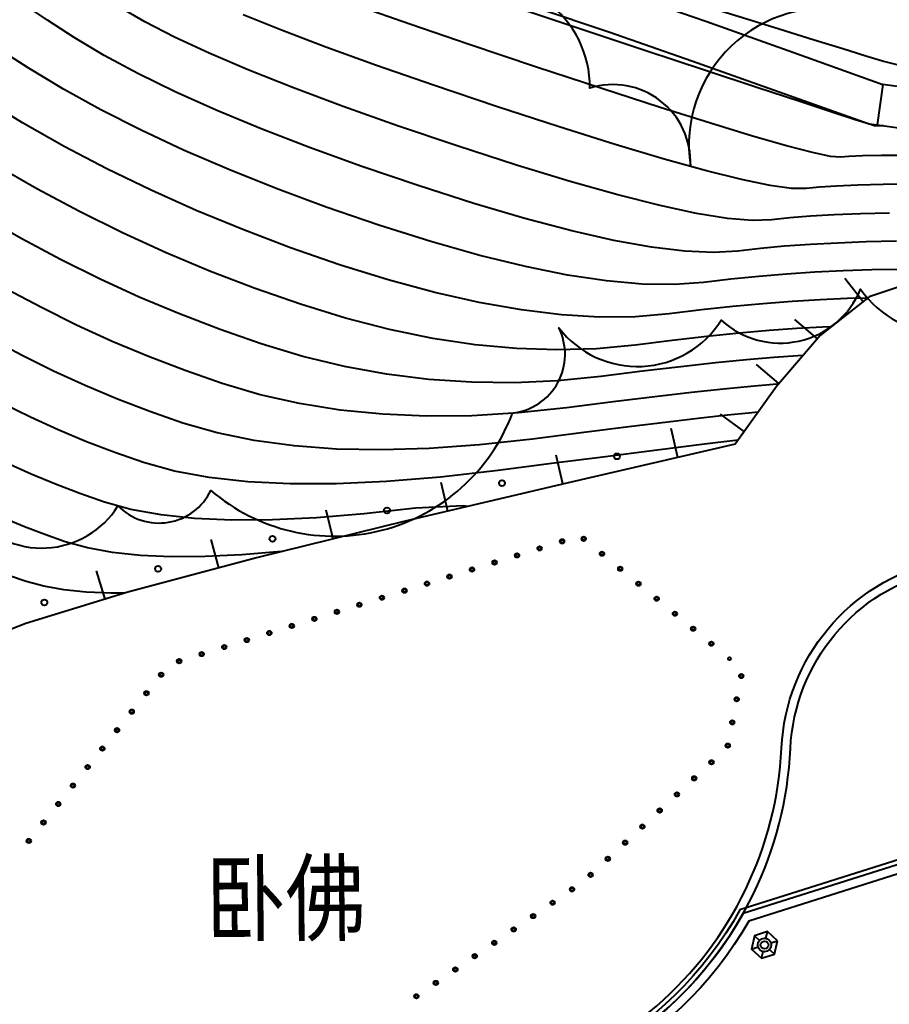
# Model space of a CAD drawing. Extents: x 351134 to 737836, y 2693212 to 3319468.
# Drawn here: x 546052 to 575532, y 2860390 to 2893756 of the extents above; entities that cross this region are included whole.
import ezdxf

# ---------------------------------------------------------------- set-up
doc = ezdxf.new("R2010")
doc.units = 0
doc.linetypes.add('0', pattern=[1, 1])
for name, color, linetype in [('00景观层', 10, 'CONTINUOUS'), ('01佛教小品', 2, 'CONTINUOUS'), ('01小品', 2, 'CONTINUOUS'), ('DGX', 8, 'CONTINUOUS'), ('交通3', 1, '0'), ('地类界', 2, '0'), ('地貌3', 4, '0'), ('房屋2', 8, '0'), ('汉字层', 1, '0'), ('绿化', 3, 'CONTINUOUS')]:
    doc.layers.add(name, color=color, linetype=linetype)
doc.styles.add('TUKOU', font='simhei_0.ttf', dxfattribs={"width": 1.5})

msp = doc.modelspace()

# ---------------------------------------------------------------- linework, layer by layer
at = {"layer": '00景观层', "color": 1, "linetype": '0'}
for p, q in [((574644, 2884197, -189528), (574026, 2884984, -189528)), ((574644, 2884197, -189528), (574026, 2884984, -189528)), ((574644, 2884197, -189528), (574026, 2884984, -189528)), ((574644, 2884197, -189528), (574026, 2884984, -189528)), ((573092, 2882940, -189528), (572332, 2883591, -189528)), ((573092, 2882940, -189528), (572332, 2883591, -189528)), ((573092, 2882940, -189528), (572332, 2883591, -189528)), ((573092, 2882940, -189528), (572332, 2883591, -189528)), ((571791, 2881422, -189528), (571031, 2882072, -189528)), ((571791, 2881422, -189528), (571031, 2882072, -189528)), ((571791, 2881422, -189528), (571031, 2882072, -189528)), ((571791, 2881422, -189528), (571031, 2882072, -189528)), ((570616, 2879803, -189528), (569804, 2880386, -189528)), ((570616, 2879803, -189528), (569804, 2880386, -189528)), ((570616, 2879803, -189528), (569804, 2880386, -189528)), ((570616, 2879803, -189528), (569804, 2880386, -189528)), ((568359, 2878924, -189528), (568134, 2879898, -189528)), ((568359, 2878924, -189528), (568134, 2879898, -189528)), ((568359, 2878924, -189528), (568134, 2879898, -189528)), ((568359, 2878924, -189528), (568134, 2879898, -189528)), ((564462, 2878022, -189528), (564233, 2878996, -189528)), ((564462, 2878022, -189528), (564233, 2878996, -189528)), ((564462, 2878022, -189528), (564233, 2878996, -189528)), ((564462, 2878022, -189528), (564233, 2878996, -189528)), ((560569, 2877104, -189528), (560339, 2878077, -189528)), ((560569, 2877104, -189528), (560339, 2878077, -189528)), ((560569, 2877104, -189528), (560339, 2878077, -189528)), ((560569, 2877104, -189528), (560339, 2878077, -189528)), ((556682, 2876161, -189528), (556442, 2877132, -189528)), ((556682, 2876161, -189528), (556442, 2877132, -189528)), ((556682, 2876161, -189528), (556442, 2877132, -189528)), ((556682, 2876161, -189528), (556442, 2877132, -189528)), ((552804, 2875178, -189528), (552546, 2876145, -189528)), ((552804, 2875178, -189528), (552546, 2876145, -189528)), ((552804, 2875178, -189528), (552546, 2876145, -189528)), ((552804, 2875178, -189528), (552546, 2876145, -189528)), ((548948, 2874118, -189528), (548655, 2875074, -189528)), ((548948, 2874118, -189528), (548655, 2875074, -189528)), ((548948, 2874118, -189528), (548655, 2875074, -189528)), ((548948, 2874118, -189528), (548655, 2875074, -189528))]:
    msp.add_line(p, q, dxfattribs=at)
at = {"layer": '00景观层', "color": 250, "linetype": 'Continuous'}
for p, q in [((571351, 2862625), (571401, 2862852)), ((571351, 2862625), (571401, 2862852)), ((570962, 2862713), (571132, 2862556)), ((570962, 2862713), (571132, 2862556)), ((571520, 2862471), (571741, 2862541)), ((571520, 2862471), (571741, 2862541)), ((570862, 2862263), (571083, 2862333)), ((570862, 2862263), (571083, 2862333)), ((571202, 2861952), (571252, 2862178)), ((571202, 2861952), (571252, 2862178)), ((571470, 2862247), (571641, 2862091)), ((571470, 2862247), (571641, 2862091))]:
    msp.add_line(p, q, dxfattribs=at)
at = {"layer": '00景观层', "color": 1, "linetype": '0'}
for points, elevation in [([(596287, 2872444), (595988, 2872412), (595558, 2872518), (594868, 2872904), (593788, 2873707), (592187, 2875069), (589992, 2877044), (587363, 2879361), (584515, 2881663), (581664, 2883593), (579026, 2884796), (576767, 2885012), (574852, 2884361), (573194, 2883060), (571708, 2881325), (570308, 2879374)], 3117), ([(596287, 2872444), (595988, 2872412), (595558, 2872518), (594868, 2872904), (593788, 2873707), (592187, 2875069), (589992, 2877044), (587363, 2879361), (584515, 2881663), (581664, 2883593), (579026, 2884796), (576767, 2885012), (574852, 2884361), (573194, 2883060), (571708, 2881325), (570308, 2879374)], 3117), ([(596287, 2872444), (595988, 2872412), (595558, 2872518), (594868, 2872904), (593788, 2873707), (592187, 2875069), (589992, 2877044), (587363, 2879361), (584515, 2881663), (581664, 2883593), (579026, 2884796), (576767, 2885012), (574852, 2884361), (573194, 2883060), (571708, 2881325), (570308, 2879374)], 3117), ([(596287, 2872444), (595988, 2872412), (595558, 2872518), (594868, 2872904), (593788, 2873707), (592187, 2875069), (589992, 2877044), (587363, 2879361), (584515, 2881663), (581664, 2883593), (579026, 2884796), (576767, 2885012), (574852, 2884361), (573194, 2883060), (571708, 2881325), (570308, 2879374)], 3117), ([(570308, 2879374), (564599, 2878054), (559115, 2876761), (554080, 2875519), (549721, 2874355), (546263, 2873295), (543854, 2872356), (542345, 2871521), (541511, 2870763), (541128, 2870058), (540969, 2869378)], 6801), ([(570308, 2879374), (564599, 2878054), (559115, 2876761), (554080, 2875519), (549721, 2874355), (546263, 2873295), (543854, 2872356), (542345, 2871521), (541511, 2870763), (541128, 2870058), (540969, 2869378)], 6801), ([(570308, 2879374), (564599, 2878054), (559115, 2876761), (554080, 2875519), (549721, 2874355), (546263, 2873295), (543854, 2872356), (542345, 2871521), (541511, 2870763), (541128, 2870058), (540969, 2869378)], 6801), ([(570308, 2879374), (564599, 2878054), (559115, 2876761), (554080, 2875519), (549721, 2874355), (546263, 2873295), (543854, 2872356), (542345, 2871521), (541511, 2870763), (541128, 2870058), (540969, 2869378)], 6801)]:
    msp.add_lwpolyline(points, dxfattribs=dict(at, elevation=elevation))
at = {"layer": '00景观层', "color": 5, "linetype": 'Continuous', "flags": 128}
msp.add_lwpolyline([(556413, 2857422, -0.03152), (558388, 2857362, 0.427757), (571879, 2869071, -0.757242), (584661, 2872023, 0.631619), (595988, 2872412)], format="xyb", dxfattribs=at)
msp.add_lwpolyline([(556413, 2857422, -0.03152), (558388, 2857362, 0.427757), (571879, 2869071, -0.757242), (584661, 2872023, 0.631619), (595988, 2872412)], format="xyb", dxfattribs=at)
at = {"layer": '00景观层', "linetype": 'Continuous', "elevation": 9598, "flags": 128}
msp.add_lwpolyline([(558115, 2857084, -0.003987), (558360, 2857063, 0.427757), (572179, 2869057, -0.757242), (584397, 2871878, 0.641585), (596287, 2872444)], format="xyb", dxfattribs=at)
msp.add_lwpolyline([(558115, 2857084, -0.003987), (558360, 2857063, 0.427757), (572179, 2869057, -0.757242), (584397, 2871878, 0.641585), (596287, 2872444)], format="xyb", dxfattribs=at)
at = {"layer": '00景观层', "color": 7, "flags": 128}
for points in [[(602030, 2823466), (608706, 2829980), (608986, 2829694), (616795, 2837313), (616543, 2837572), (617209, 2842928), (617337, 2842973), (615897, 2846988), (616999, 2847363), (616957, 2847447, 0.029328), (611765, 2865164, 0.18445), (603073, 2872937, 0.122199), (596287, 2872444, -0.20777), (592390, 2868717), (593840, 2864132), (584878, 2861298), (582955, 2867379), (570572, 2863463, -0.296393), (558360, 2857063, 0.003987), (558115, 2857084)], [(602030, 2823466), (608706, 2829980), (608986, 2829694), (616795, 2837313), (616543, 2837572), (617209, 2842928), (617337, 2842973), (615897, 2846988), (616999, 2847363), (616957, 2847447, 0.029328), (611765, 2865164, 0.18445), (603073, 2872937, 0.122199), (596287, 2872444, -0.20777), (592390, 2868717), (593840, 2864132), (584878, 2861298), (582955, 2867379), (570572, 2863463, -0.296393), (558360, 2857063, 0.003987), (558115, 2857084)], [(617349, 2842819), (617529, 2842883), (616090, 2846895), (617208, 2847275), (617100, 2847498, 0.029317), (611903, 2865224, 0.184836), (603113, 2873082, 0.123687), (596175, 2872565, -0.216099), (592203, 2868810), (593652, 2864230), (584976, 2861486), (583053, 2867567), (570470, 2863588, -0.29768), (558374, 2857213, 0.003987), (558127, 2857234)], [(617349, 2842819), (617529, 2842883), (616090, 2846895), (617208, 2847275), (617100, 2847498, 0.029317), (611903, 2865224, 0.184836), (603113, 2873082, 0.123687), (596175, 2872565, -0.216099), (592203, 2868810), (593652, 2864230), (584976, 2861486), (583053, 2867567), (570470, 2863588, -0.29768), (558374, 2857213, 0.003987), (558127, 2857234)]]:
    msp.add_lwpolyline(points, format="xyb", dxfattribs=at)
at = {"layer": '00景观层', "color": 8, "linetype": 'Continuous', "flags": 128}
msp.add_lwpolyline([(601948, 2823805), (608712, 2830404), (608991, 2830118), (616371, 2837318), (616227, 2837466), (616934, 2843148), (616953, 2843154), (615511, 2847174), (616625, 2847552, 0.029015), (611490, 2865044, 0.18366), (602993, 2872646, 0.119144), (596511, 2872201, -0.191924), (592755, 2868538), (594211, 2863935), (584677, 2860919), (582752, 2867007), (570775, 2863212, -0.292375), (558404, 2856758)], format="xyb", dxfattribs=at)
msp.add_lwpolyline([(601948, 2823805), (608712, 2830404), (608991, 2830118), (616371, 2837318), (616227, 2837466), (616934, 2843148), (616953, 2843154), (615511, 2847174), (616625, 2847552, 0.029015), (611490, 2865044, 0.18366), (602993, 2872646, 0.119144), (596511, 2872201, -0.191924), (592755, 2868538), (594211, 2863935), (584677, 2860919), (582752, 2867007), (570775, 2863212, -0.292375), (558404, 2856758)], format="xyb", dxfattribs=at)
at = {"layer": '00景观层', "color": 7, "flags": 128}
msp.add_lwpolyline([(582955, 2867379), (570572, 2863463)], dxfattribs=at)
msp.add_lwpolyline([(582955, 2867379), (570572, 2863463)], dxfattribs=at)
at = {"layer": '00景观层', "color": 11, "linetype": 'Continuous', "flags": 128}
msp.add_lwpolyline([(571741, 2862541), (571401, 2862852), (570962, 2862713), (570862, 2862263), (571202, 2861952), (571641, 2862091)], close=True, dxfattribs=at)
msp.add_lwpolyline([(571741, 2862541), (571401, 2862852), (570962, 2862713), (570862, 2862263), (571202, 2861952), (571641, 2862091)], close=True, dxfattribs=at)
at = {"layer": '00景观层', "color": 1, "linetype": '0'}
for centre, radius in [((566298, 2878960, -189528), 100), ((566298, 2878960, -189528), 100), ((566298, 2878960, -189528), 100), ((566298, 2878960, -189528), 100), ((562401, 2878050, -189528), 100), ((562401, 2878050, -189528), 100), ((562401, 2878050, -189528), 100), ((562401, 2878050, -189528), 100), ((558504, 2877125, -189528), 100), ((558504, 2877125, -189528), 100), ((558504, 2877125, -189528), 100), ((558504, 2877125, -189528), 100), ((554620, 2876167, -189528), 100), ((554620, 2876167, -189528), 100), ((554620, 2876167, -189528), 100), ((554620, 2876167, -189528), 100), ((564440, 2876078, -197015), 75), ((564440, 2876078, -197015), 75), ((565174, 2876165, -197015), 75), ((565174, 2876165, -197015), 75), ((565174, 2876165, -197015), 50), ((565174, 2876165, -197015), 50), ((563677, 2875839, -197015), 75), ((563677, 2875839, -197015), 75), ((563677, 2875839, -197015), 50), ((563677, 2875839, -197015), 50), ((564440, 2876078, -197015), 50), ((564440, 2876078, -197015), 50), ((562913, 2875601, -197015), 75), ((562913, 2875601, -197015), 75), ((562913, 2875601, -197015), 50), ((562913, 2875601, -197015), 50), ((565792, 2875657, -197015), 75), ((565792, 2875657, -197015), 75), ((565792, 2875657, -197015), 50), ((565792, 2875657, -197015), 50), ((550743, 2875146, -189528), 100), ((550743, 2875146, -189528), 100), ((550743, 2875146, -189528), 100), ((550743, 2875146, -189528), 100), ((561386, 2875123, -197015), 75), ((561386, 2875123, -197015), 75), ((561386, 2875123, -197015), 50), ((561386, 2875123, -197015), 50), ((562150, 2875362, -197015), 75), ((562150, 2875362, -197015), 75), ((562150, 2875362, -197015), 50), ((562150, 2875362, -197015), 50), ((566410, 2875149, -197015), 75), ((566410, 2875149, -197015), 75), ((566410, 2875149, -197015), 50), ((566410, 2875149, -197015), 50), ((560623, 2874884, -197015), 75), ((560623, 2874884, -197015), 75), ((560623, 2874884, -197015), 50), ((560623, 2874884, -197015), 50), ((559096, 2874406, -197015), 75), ((559096, 2874406, -197015), 75), ((559859, 2874645, -197015), 75), ((559859, 2874645, -197015), 75), ((559859, 2874645, -197015), 50), ((559859, 2874645, -197015), 50), ((567028, 2874641, -197015), 75), ((567028, 2874641, -197015), 75), ((567028, 2874641, -197015), 50), ((567028, 2874641, -197015), 50), ((558332, 2874167, -197015), 75), ((558332, 2874167, -197015), 75), ((558332, 2874167, -197015), 50), ((558332, 2874167, -197015), 50), ((559096, 2874406, -197015), 50), ((559096, 2874406, -197015), 50), ((567646, 2874133, -197015), 75), ((567646, 2874133, -197015), 75), ((567646, 2874133, -197015), 50), ((567646, 2874133, -197015), 50), ((546889, 2874010, -189528), 100), ((546889, 2874010, -189528), 100), ((546889, 2874010, -189528), 100), ((546889, 2874010, -189528), 100), ((557569, 2873929, -197015), 75), ((557569, 2873929, -197015), 75), ((557569, 2873929, -197015), 50), ((557569, 2873929, -197015), 50), ((556042, 2873451, -197015), 75), ((556042, 2873451, -197015), 75), ((556042, 2873451, -197015), 50), ((556042, 2873451, -197015), 50), ((556805, 2873690, -197015), 75), ((556805, 2873690, -197015), 75), ((556805, 2873690, -197015), 50), ((556805, 2873690, -197015), 50), ((568264, 2873625, -197015), 75), ((568264, 2873625, -197015), 75), ((568264, 2873625, -197015), 50), ((568264, 2873625, -197015), 50), ((555278, 2873212, -197015), 75), ((555278, 2873212, -197015), 75), ((555278, 2873212, -197015), 50), ((555278, 2873212, -197015), 50), ((568882, 2873117, -197015), 75), ((568882, 2873117, -197015), 75), ((568882, 2873117, -197015), 50), ((568882, 2873117, -197015), 50), ((553751, 2872734, -197015), 75), ((553751, 2872734, -197015), 75), ((554514, 2872973, -197015), 75), ((554514, 2872973, -197015), 75), ((554514, 2872973, -197015), 50), ((554514, 2872973, -197015), 50), ((552987, 2872496, -197015), 75), ((552987, 2872496, -197015), 75), ((552987, 2872496, -197015), 50), ((552987, 2872496, -197015), 50), ((553751, 2872734, -197015), 50), ((553751, 2872734, -197015), 50), ((569500, 2872609, -197015), 75), ((569500, 2872609, -197015), 75), ((569500, 2872609, -197015), 50), ((569500, 2872609, -197015), 50), ((552224, 2872257, -197015), 75), ((552224, 2872257, -197015), 75), ((552224, 2872257, -197015), 50), ((552224, 2872257, -197015), 50), ((570118, 2872101, -197015), 50), ((570118, 2872101, -197015), 50), ((551460, 2872018, -197015), 75), ((551460, 2872018, -197015), 75), ((551460, 2872018, -197015), 50), ((551460, 2872018, -197015), 50), ((550849, 2871558, -197015), 75), ((550849, 2871558, -197015), 75), ((550849, 2871558, -197015), 50), ((550849, 2871558, -197015), 50), ((570512, 2871513, -197015), 75), ((570512, 2871513, -197015), 75), ((570512, 2871513, -197015), 50), ((570512, 2871513, -197015), 50), ((550350, 2870932, -197015), 75), ((550350, 2870932, -197015), 75), ((550350, 2870932, -197015), 50), ((550350, 2870932, -197015), 50), ((570360, 2870727, -197015), 75), ((570360, 2870727, -197015), 75), ((570360, 2870727, -197015), 50), ((570360, 2870727, -197015), 50), ((549852, 2870306, -197015), 75), ((549852, 2870306, -197015), 75), ((549852, 2870306, -197015), 50), ((549852, 2870306, -197015), 50), ((570208, 2869942, -197015), 75), ((570208, 2869942, -197015), 75), ((570208, 2869942, -197015), 50), ((570208, 2869942, -197015), 50), ((549353, 2869680, -197015), 75), ((549353, 2869680, -197015), 75), ((549353, 2869680, -197015), 50), ((549353, 2869680, -197015), 50), ((570056, 2869156, 6720), 75), ((570056, 2869156, 6720), 75), ((570056, 2869156, 6720), 50), ((570056, 2869156, 6720), 50), ((548855, 2869055, -197015), 75), ((548855, 2869055, -197015), 75), ((548855, 2869055, -197015), 50), ((548855, 2869055, -197015), 50), ((548356, 2868429, -197015), 75), ((548356, 2868429, -197015), 75), ((548356, 2868429, -197015), 50), ((548356, 2868429, -197015), 50), ((569504, 2868593, -197015), 75), ((569504, 2868593, -197015), 75), ((569504, 2868593, -197015), 50), ((569504, 2868593, -197015), 50), ((547858, 2867803, -197015), 75), ((547858, 2867803, -197015), 75), ((547858, 2867803, -197015), 50), ((547858, 2867803, -197015), 50), ((568918, 2868048, -197015), 75), ((568918, 2868048, -197015), 75), ((568918, 2868048, -197015), 50), ((568918, 2868048, -197015), 50), ((568333, 2867502, -197015), 75), ((568333, 2867502, -197015), 75), ((568333, 2867502, -197015), 50), ((568333, 2867502, -197015), 50), ((547359, 2867178, -197015), 75), ((547359, 2867178, -197015), 75), ((547359, 2867178, -197015), 50), ((547359, 2867178, -197015), 50), ((567747, 2866957, -197015), 75), ((567747, 2866957, -197015), 75), ((567747, 2866957, -197015), 50), ((567747, 2866957, -197015), 50), ((546861, 2866552, -197015), 75), ((546861, 2866552, -197015), 75), ((546861, 2866552, -197015), 50), ((546861, 2866552, -197015), 50), ((567162, 2866412, -197015), 75), ((567162, 2866412, -197015), 75), ((567162, 2866412, -197015), 50), ((567162, 2866412, -197015), 50), ((546362, 2865926, -197015), 75), ((546362, 2865926, -197015), 75), ((546362, 2865926, -197015), 50), ((546362, 2865926, -197015), 50), ((566577, 2865867, -197015), 75), ((566577, 2865867, -197015), 75), ((566577, 2865867, -197015), 50), ((566577, 2865867, -197015), 50), ((565991, 2865321, -197015), 75), ((565991, 2865321, -197015), 75), ((565991, 2865321, -197015), 50), ((565991, 2865321, -197015), 50), ((565406, 2864776, -197015), 75), ((565406, 2864776, -197015), 75), ((565406, 2864776, -197015), 50), ((565406, 2864776, -197015), 50), ((564777, 2864285, -197015), 75), ((564777, 2864285, -197015), 75), ((564777, 2864285, -197015), 50), ((564777, 2864285, -197015), 50), ((564118, 2863832, -197015), 75), ((564118, 2863832, -197015), 75), ((564118, 2863832, -197015), 50), ((564118, 2863832, -197015), 50), ((563458, 2863379, -197015), 75), ((563458, 2863379, -197015), 75), ((563458, 2863379, -197015), 50), ((563458, 2863379, -197015), 50), ((562798, 2862927, -197015), 75), ((562798, 2862927, -197015), 75), ((562798, 2862927, -197015), 50), ((562798, 2862927, -197015), 50), ((562139, 2862474, -197015), 75), ((562139, 2862474, -197015), 75), ((562139, 2862474, -197015), 50), ((562139, 2862474, -197015), 50), ((561479, 2862021, -197015), 75), ((561479, 2862021, -197015), 75), ((561479, 2862021, -197015), 50), ((561479, 2862021, -197015), 50), ((560820, 2861569, -197015), 75), ((560820, 2861569, -197015), 75), ((560820, 2861569, -197015), 50), ((560820, 2861569, -197015), 50), ((560160, 2861116, -197015), 75), ((560160, 2861116, -197015), 75), ((560160, 2861116, -197015), 50), ((560160, 2861116, -197015), 50), ((559500, 2860663, -197015), 75), ((559500, 2860663, -197015), 75), ((559500, 2860663, -197015), 50), ((559500, 2860663, -197015), 50)]:
    msp.add_circle(centre, radius, dxfattribs=at)
at = {"layer": '00景观层', "color": 2, "linetype": '0'}
for centre, radius in [((564440, 2876078, -197015), 75), ((564440, 2876078, -197015), 75), ((565174, 2876165, -197015), 75), ((565174, 2876165, -197015), 75), ((565174, 2876165, -197015), 50), ((565174, 2876165, -197015), 50), ((563677, 2875839, -197015), 75), ((563677, 2875839, -197015), 75), ((563677, 2875839, -197015), 50), ((563677, 2875839, -197015), 50), ((564440, 2876078, -197015), 50), ((564440, 2876078, -197015), 50), ((562913, 2875601, -197015), 75), ((562913, 2875601, -197015), 75), ((562913, 2875601, -197015), 50), ((562913, 2875601, -197015), 50), ((565792, 2875657, -197015), 75), ((565792, 2875657, -197015), 75), ((565792, 2875657, -197015), 50), ((565792, 2875657, -197015), 50), ((561386, 2875123, -197015), 75), ((561386, 2875123, -197015), 75), ((561386, 2875123, -197015), 50), ((561386, 2875123, -197015), 50), ((562150, 2875362, -197015), 75), ((562150, 2875362, -197015), 75), ((562150, 2875362, -197015), 50), ((562150, 2875362, -197015), 50), ((566410, 2875149, -197015), 75), ((566410, 2875149, -197015), 75), ((566410, 2875149, -197015), 50), ((566410, 2875149, -197015), 50), ((560623, 2874884, -197015), 75), ((560623, 2874884, -197015), 75), ((560623, 2874884, -197015), 50), ((560623, 2874884, -197015), 50), ((559096, 2874406, -197015), 75), ((559096, 2874406, -197015), 75), ((559859, 2874645, -197015), 75), ((559859, 2874645, -197015), 75), ((559859, 2874645, -197015), 50), ((559859, 2874645, -197015), 50), ((567028, 2874641, -197015), 75), ((567028, 2874641, -197015), 75), ((567028, 2874641, -197015), 50), ((567028, 2874641, -197015), 50), ((558332, 2874167, -197015), 75), ((558332, 2874167, -197015), 75), ((558332, 2874167, -197015), 50), ((558332, 2874167, -197015), 50), ((559096, 2874406, -197015), 50), ((559096, 2874406, -197015), 50), ((567646, 2874133, -197015), 75), ((567646, 2874133, -197015), 75), ((567646, 2874133, -197015), 50), ((567646, 2874133, -197015), 50), ((557569, 2873929, -197015), 75), ((557569, 2873929, -197015), 75), ((557569, 2873929, -197015), 50), ((557569, 2873929, -197015), 50), ((556042, 2873451, -197015), 75), ((556042, 2873451, -197015), 75), ((556042, 2873451, -197015), 50), ((556042, 2873451, -197015), 50), ((556805, 2873690, -197015), 75), ((556805, 2873690, -197015), 75), ((556805, 2873690, -197015), 50), ((556805, 2873690, -197015), 50), ((568264, 2873625, -197015), 75), ((568264, 2873625, -197015), 75), ((568264, 2873625, -197015), 50), ((568264, 2873625, -197015), 50), ((555278, 2873212, -197015), 75), ((555278, 2873212, -197015), 75), ((555278, 2873212, -197015), 50), ((555278, 2873212, -197015), 50), ((568882, 2873117, -197015), 75), ((568882, 2873117, -197015), 75), ((568882, 2873117, -197015), 50), ((568882, 2873117, -197015), 50), ((553751, 2872734, -197015), 75), ((553751, 2872734, -197015), 75), ((554514, 2872973, -197015), 75), ((554514, 2872973, -197015), 75), ((554514, 2872973, -197015), 50), ((554514, 2872973, -197015), 50), ((552987, 2872496, -197015), 75), ((552987, 2872496, -197015), 75), ((552987, 2872496, -197015), 50), ((552987, 2872496, -197015), 50), ((553751, 2872734, -197015), 50), ((553751, 2872734, -197015), 50), ((569500, 2872609, -197015), 75), ((569500, 2872609, -197015), 75), ((569500, 2872609, -197015), 50), ((569500, 2872609, -197015), 50), ((552224, 2872257, -197015), 75), ((552224, 2872257, -197015), 75), ((552224, 2872257, -197015), 50), ((552224, 2872257, -197015), 50), ((570118, 2872101, -197015), 50), ((570118, 2872101, -197015), 50), ((551460, 2872018, -197015), 75), ((551460, 2872018, -197015), 75), ((551460, 2872018, -197015), 50), ((551460, 2872018, -197015), 50), ((550849, 2871558, -197015), 75), ((550849, 2871558, -197015), 75), ((550849, 2871558, -197015), 50), ((550849, 2871558, -197015), 50), ((570512, 2871513, -197015), 75), ((570512, 2871513, -197015), 75), ((570512, 2871513, -197015), 50), ((570512, 2871513, -197015), 50), ((550350, 2870932, -197015), 75), ((550350, 2870932, -197015), 75), ((550350, 2870932, -197015), 50), ((550350, 2870932, -197015), 50), ((570360, 2870727, -197015), 75), ((570360, 2870727, -197015), 75), ((570360, 2870727, -197015), 50), ((570360, 2870727, -197015), 50), ((549852, 2870306, -197015), 75), ((549852, 2870306, -197015), 75), ((549852, 2870306, -197015), 50), ((549852, 2870306, -197015), 50), ((570208, 2869942, -197015), 75), ((570208, 2869942, -197015), 75), ((570208, 2869942, -197015), 50), ((570208, 2869942, -197015), 50), ((549353, 2869680, -197015), 75), ((549353, 2869680, -197015), 75), ((549353, 2869680, -197015), 50), ((549353, 2869680, -197015), 50), ((570056, 2869156, 6720), 75), ((570056, 2869156, 6720), 75), ((570056, 2869156, 6720), 50), ((570056, 2869156, 6720), 50), ((548855, 2869055, -197015), 75), ((548855, 2869055, -197015), 75), ((548855, 2869055, -197015), 50), ((548855, 2869055, -197015), 50), ((548356, 2868429, -197015), 75), ((548356, 2868429, -197015), 75), ((548356, 2868429, -197015), 50), ((548356, 2868429, -197015), 50), ((569504, 2868593, -197015), 75), ((569504, 2868593, -197015), 75), ((569504, 2868593, -197015), 50), ((569504, 2868593, -197015), 50), ((547858, 2867803, -197015), 75), ((547858, 2867803, -197015), 75), ((547858, 2867803, -197015), 50), ((547858, 2867803, -197015), 50), ((568918, 2868048, -197015), 75), ((568918, 2868048, -197015), 75), ((568918, 2868048, -197015), 50), ((568918, 2868048, -197015), 50), ((568333, 2867502, -197015), 75), ((568333, 2867502, -197015), 75), ((568333, 2867502, -197015), 50), ((568333, 2867502, -197015), 50), ((547359, 2867178, -197015), 75), ((547359, 2867178, -197015), 75), ((547359, 2867178, -197015), 50), ((547359, 2867178, -197015), 50), ((567747, 2866957, -197015), 75), ((567747, 2866957, -197015), 75), ((567747, 2866957, -197015), 50), ((567747, 2866957, -197015), 50), ((546861, 2866552, -197015), 75), ((546861, 2866552, -197015), 75), ((546861, 2866552, -197015), 50), ((546861, 2866552, -197015), 50), ((567162, 2866412, -197015), 75), ((567162, 2866412, -197015), 75), ((567162, 2866412, -197015), 50), ((567162, 2866412, -197015), 50), ((546362, 2865926, -197015), 75), ((546362, 2865926, -197015), 75), ((546362, 2865926, -197015), 50), ((546362, 2865926, -197015), 50), ((566577, 2865867, -197015), 75), ((566577, 2865867, -197015), 75), ((566577, 2865867, -197015), 50), ((566577, 2865867, -197015), 50), ((565991, 2865321, -197015), 75), ((565991, 2865321, -197015), 75), ((565991, 2865321, -197015), 50), ((565991, 2865321, -197015), 50), ((565406, 2864776, -197015), 75), ((565406, 2864776, -197015), 75), ((565406, 2864776, -197015), 50), ((565406, 2864776, -197015), 50), ((564777, 2864285, -197015), 75), ((564777, 2864285, -197015), 75), ((564777, 2864285, -197015), 50), ((564777, 2864285, -197015), 50), ((564118, 2863832, -197015), 75), ((564118, 2863832, -197015), 75), ((564118, 2863832, -197015), 50), ((564118, 2863832, -197015), 50), ((563458, 2863379, -197015), 75), ((563458, 2863379, -197015), 75), ((563458, 2863379, -197015), 50), ((563458, 2863379, -197015), 50), ((562798, 2862927, -197015), 75), ((562798, 2862927, -197015), 75), ((562798, 2862927, -197015), 50), ((562798, 2862927, -197015), 50), ((562139, 2862474, -197015), 75), ((562139, 2862474, -197015), 75), ((562139, 2862474, -197015), 50), ((562139, 2862474, -197015), 50), ((561479, 2862021, -197015), 75), ((561479, 2862021, -197015), 75), ((561479, 2862021, -197015), 50), ((561479, 2862021, -197015), 50), ((560820, 2861569, -197015), 75), ((560820, 2861569, -197015), 75), ((560820, 2861569, -197015), 50), ((560820, 2861569, -197015), 50), ((560160, 2861116, -197015), 75), ((560160, 2861116, -197015), 75), ((560160, 2861116, -197015), 50), ((560160, 2861116, -197015), 50), ((559500, 2860663, -197015), 75), ((559500, 2860663, -197015), 75), ((559500, 2860663, -197015), 50), ((559500, 2860663, -197015), 50)]:
    msp.add_circle(centre, radius, dxfattribs=at)
at = {"layer": '00景观层', "color": 250, "linetype": 'Continuous'}
for radius in [229, 229, 131, 131]:
    msp.add_circle((571301, 2862402), radius, dxfattribs=at)
at = {"layer": '01佛教小品', "color": 2, "linetype": '0'}
for centre, radius in [((564440, 2876078, -197015), 75), ((565174, 2876165, -197015), 75), ((565174, 2876165, -197015), 50), ((563677, 2875839, -197015), 75), ((563677, 2875839, -197015), 50), ((564440, 2876078, -197015), 50), ((562913, 2875601, -197015), 75), ((562913, 2875601, -197015), 50), ((565792, 2875657, -197015), 75), ((565792, 2875657, -197015), 50), ((561386, 2875123, -197015), 75), ((561386, 2875123, -197015), 50), ((562150, 2875362, -197015), 75), ((562150, 2875362, -197015), 50), ((566410, 2875149, -197015), 75), ((566410, 2875149, -197015), 50), ((560623, 2874884, -197015), 75), ((560623, 2874884, -197015), 50), ((559096, 2874406, -197015), 75), ((559859, 2874645, -197015), 75), ((559859, 2874645, -197015), 50), ((567028, 2874641, -197015), 75), ((567028, 2874641, -197015), 50), ((558332, 2874167, -197015), 75), ((558332, 2874167, -197015), 50), ((559096, 2874406, -197015), 50), ((567646, 2874133, -197015), 75), ((567646, 2874133, -197015), 50), ((557569, 2873929, -197015), 75), ((557569, 2873929, -197015), 50), ((556042, 2873451, -197015), 75), ((556042, 2873451, -197015), 50), ((556805, 2873690, -197015), 75), ((556805, 2873690, -197015), 50), ((568264, 2873625, -197015), 75), ((568264, 2873625, -197015), 50), ((555278, 2873212, -197015), 75), ((555278, 2873212, -197015), 50), ((568882, 2873117, -197015), 75), ((568882, 2873117, -197015), 50), ((553751, 2872734, -197015), 75), ((554514, 2872973, -197015), 75), ((554514, 2872973, -197015), 50), ((552987, 2872496, -197015), 75), ((552987, 2872496, -197015), 50), ((553751, 2872734, -197015), 50), ((569500, 2872609, -197015), 75), ((569500, 2872609, -197015), 50), ((552224, 2872257, -197015), 75), ((552224, 2872257, -197015), 50), ((570118, 2872101, -197015), 50), ((551460, 2872018, -197015), 75), ((551460, 2872018, -197015), 50), ((550849, 2871558, -197015), 75), ((550849, 2871558, -197015), 50), ((570512, 2871513, -197015), 75), ((570512, 2871513, -197015), 50), ((550350, 2870932, -197015), 75), ((550350, 2870932, -197015), 50), ((570360, 2870727, -197015), 75), ((570360, 2870727, -197015), 50), ((549852, 2870306, -197015), 75), ((549852, 2870306, -197015), 50), ((570208, 2869942, -197015), 75), ((570208, 2869942, -197015), 50), ((549353, 2869680, -197015), 75), ((549353, 2869680, -197015), 50), ((570056, 2869156, 6720), 75), ((570056, 2869156, 6720), 50), ((548855, 2869055, -197015), 75), ((548855, 2869055, -197015), 50), ((548356, 2868429, -197015), 75), ((548356, 2868429, -197015), 50), ((569504, 2868593, -197015), 75), ((569504, 2868593, -197015), 50), ((547858, 2867803, -197015), 75), ((547858, 2867803, -197015), 50), ((568918, 2868048, -197015), 75), ((568918, 2868048, -197015), 50), ((568333, 2867502, -197015), 75), ((568333, 2867502, -197015), 50), ((547359, 2867178, -197015), 75), ((547359, 2867178, -197015), 50), ((567747, 2866957, -197015), 75), ((567747, 2866957, -197015), 50), ((546861, 2866552, -197015), 75), ((546861, 2866552, -197015), 50), ((567162, 2866412, -197015), 75), ((567162, 2866412, -197015), 50), ((546362, 2865926, -197015), 75), ((546362, 2865926, -197015), 50), ((566577, 2865867, -197015), 75), ((566577, 2865867, -197015), 50), ((565991, 2865321, -197015), 75), ((565991, 2865321, -197015), 50), ((565406, 2864776, -197015), 75), ((565406, 2864776, -197015), 50), ((564777, 2864285, -197015), 75), ((564777, 2864285, -197015), 50), ((564118, 2863832, -197015), 75), ((564118, 2863832, -197015), 50), ((563458, 2863379, -197015), 75), ((563458, 2863379, -197015), 50), ((562798, 2862927, -197015), 75), ((562798, 2862927, -197015), 50), ((562139, 2862474, -197015), 75), ((562139, 2862474, -197015), 50), ((561479, 2862021, -197015), 75), ((561479, 2862021, -197015), 50), ((560820, 2861569, -197015), 75), ((560820, 2861569, -197015), 50), ((560160, 2861116, -197015), 75), ((560160, 2861116, -197015), 50), ((559500, 2860663, -197015), 75), ((559500, 2860663, -197015), 50)]:
    msp.add_circle(centre, radius, dxfattribs=at)
at = {"layer": '01小品', "color": 2, "linetype": '0'}
for centre, radius in [((564440, 2876078, -197015), 75), ((565174, 2876165, -197015), 75), ((565174, 2876165, -197015), 50), ((563677, 2875839, -197015), 75), ((563677, 2875839, -197015), 50), ((564440, 2876078, -197015), 50), ((562913, 2875601, -197015), 75), ((562913, 2875601, -197015), 50), ((565792, 2875657, -197015), 75), ((565792, 2875657, -197015), 50), ((561386, 2875123, -197015), 75), ((561386, 2875123, -197015), 50), ((562150, 2875362, -197015), 75), ((562150, 2875362, -197015), 50), ((566410, 2875149, -197015), 75), ((566410, 2875149, -197015), 50), ((560623, 2874884, -197015), 75), ((560623, 2874884, -197015), 50), ((559096, 2874406, -197015), 75), ((559859, 2874645, -197015), 75), ((559859, 2874645, -197015), 50), ((567028, 2874641, -197015), 75), ((567028, 2874641, -197015), 50), ((558332, 2874167, -197015), 75), ((558332, 2874167, -197015), 50), ((559096, 2874406, -197015), 50), ((567646, 2874133, -197015), 75), ((567646, 2874133, -197015), 50), ((557569, 2873929, -197015), 75), ((557569, 2873929, -197015), 50), ((556042, 2873451, -197015), 75), ((556042, 2873451, -197015), 50), ((556805, 2873690, -197015), 75), ((556805, 2873690, -197015), 50), ((568264, 2873625, -197015), 75), ((568264, 2873625, -197015), 50), ((555278, 2873212, -197015), 75), ((555278, 2873212, -197015), 50), ((568882, 2873117, -197015), 75), ((568882, 2873117, -197015), 50), ((553751, 2872734, -197015), 75), ((554514, 2872973, -197015), 75), ((554514, 2872973, -197015), 50), ((552987, 2872496, -197015), 75), ((552987, 2872496, -197015), 50), ((553751, 2872734, -197015), 50), ((569500, 2872609, -197015), 75), ((569500, 2872609, -197015), 50), ((552224, 2872257, -197015), 75), ((552224, 2872257, -197015), 50), ((570118, 2872101, -197015), 50), ((551460, 2872018, -197015), 75), ((551460, 2872018, -197015), 50), ((550849, 2871558, -197015), 75), ((550849, 2871558, -197015), 50), ((570512, 2871513, -197015), 75), ((570512, 2871513, -197015), 50), ((550350, 2870932, -197015), 75), ((550350, 2870932, -197015), 50), ((570360, 2870727, -197015), 75), ((570360, 2870727, -197015), 50), ((549852, 2870306, -197015), 75), ((549852, 2870306, -197015), 50), ((570208, 2869942, -197015), 75), ((570208, 2869942, -197015), 50), ((549353, 2869680, -197015), 75), ((549353, 2869680, -197015), 50), ((570056, 2869156, 6720), 75), ((570056, 2869156, 6720), 50), ((548855, 2869055, -197015), 75), ((548855, 2869055, -197015), 50), ((548356, 2868429, -197015), 75), ((548356, 2868429, -197015), 50), ((569504, 2868593, -197015), 75), ((569504, 2868593, -197015), 50), ((547858, 2867803, -197015), 75), ((547858, 2867803, -197015), 50), ((568918, 2868048, -197015), 75), ((568918, 2868048, -197015), 50), ((568333, 2867502, -197015), 75), ((568333, 2867502, -197015), 50), ((547359, 2867178, -197015), 75), ((547359, 2867178, -197015), 50), ((567747, 2866957, -197015), 75), ((567747, 2866957, -197015), 50), ((546861, 2866552, -197015), 75), ((546861, 2866552, -197015), 50), ((567162, 2866412, -197015), 75), ((567162, 2866412, -197015), 50), ((546362, 2865926, -197015), 75), ((546362, 2865926, -197015), 50), ((566577, 2865867, -197015), 75), ((566577, 2865867, -197015), 50), ((565991, 2865321, -197015), 75), ((565991, 2865321, -197015), 50), ((565406, 2864776, -197015), 75), ((565406, 2864776, -197015), 50), ((564777, 2864285, -197015), 75), ((564777, 2864285, -197015), 50), ((564118, 2863832, -197015), 75), ((564118, 2863832, -197015), 50), ((563458, 2863379, -197015), 75), ((563458, 2863379, -197015), 50), ((562798, 2862927, -197015), 75), ((562798, 2862927, -197015), 50), ((562139, 2862474, -197015), 75), ((562139, 2862474, -197015), 50), ((561479, 2862021, -197015), 75), ((561479, 2862021, -197015), 50), ((560820, 2861569, -197015), 75), ((560820, 2861569, -197015), 50), ((560160, 2861116, -197015), 75), ((560160, 2861116, -197015), 50), ((559500, 2860663, -197015), 75), ((559500, 2860663, -197015), 50)]:
    msp.add_circle(centre, radius, dxfattribs=at)
at = {"layer": 'DGX', "color": 8, "linetype": 'Continuous'}
for points in [[(575840, 2892217), (575303, 2892352), (574732, 2892525), (573958, 2892763), (572980, 2893064), (571798, 2893430), (570413, 2893859), (568824, 2894352), (567031, 2894909), (565035, 2895529), (563060, 2896145), (561330, 2896685), (559845, 2897150), (558605, 2897540), (557610, 2897855), (557588, 2897862)], [(575774, 2886247), (574750, 2886224), (573777, 2886188), (572855, 2886139), (571984, 2886077), (571163, 2886002), (570393, 2885913), (569572, 2885864), (568599, 2885909), (567473, 2886047), (566194, 2886278), (564764, 2886602), (563180, 2887020), (561445, 2887531), (559557, 2888135), (557656, 2888783), (555882, 2889425), (554234, 2890060), (552714, 2890690), (551320, 2891313), (550054, 2891931), (548914, 2892542), (547901, 2893147), (546993, 2893736), (546166, 2894297)], [(575533, 2887203), (574550, 2887178), (573660, 2887143), (572864, 2887098), (572162, 2887042), (571553, 2886975), (570894, 2886951), (570043, 2887023), (568999, 2887192), (567762, 2887456), (566332, 2887817), (564709, 2888274), (562894, 2888827), (560886, 2889477), (558865, 2890160), (557014, 2890816), (555332, 2891445), (553819, 2892046), (552475, 2892619), (551301, 2893165), (550295, 2893683), (549459, 2894174)], [(576095, 2889159), (575270, 2889151), (574624, 2889139), (574159, 2889121), (573872, 2889098), (573539, 2889124), (572932, 2889252), (572051, 2889482), (570897, 2889813), (569469, 2890247), (567768, 2890783), (565792, 2891420), (563543, 2892160), (561285, 2892915), (559279, 2893599), (557528, 2894214)], [(575333, 2890160), (575157, 2890161), (575032, 2890160), (574861, 2890211), (574377, 2890366), (573578, 2890627), (572465, 2890992), (571038, 2891462), (569297, 2892037), (567242, 2892716), (564872, 2893501), (562494, 2894292)], [(576316, 2888182), (575322, 2888169), (574465, 2888147), (573744, 2888118), (573160, 2888081), (572713, 2888037), (572217, 2888038), (571488, 2888138), (570525, 2888337), (569330, 2888635), (567901, 2889032), (566239, 2889528), (564343, 2890124), (562214, 2890818), (560075, 2891537), (558147, 2892208), (556430, 2892829), (554924, 2893401), (553630, 2893925)], [(575915, 2885291), (574937, 2885276), (573967, 2885245), (573005, 2885198), (572051, 2885136), (571104, 2885057), (570165, 2884962), (569233, 2884851), (568250, 2884778), (567154, 2884795), (565947, 2884902), (564627, 2885099), (563195, 2885387), (561651, 2885766), (559995, 2886235), (558228, 2886794), (556446, 2887406), (554749, 2888033), (553137, 2888676), (551609, 2889334), (550166, 2890008), (548807, 2890697), (547533, 2891401), (546344, 2892121), (545257, 2892818)], [(574802, 2884321), (574100, 2884305), (573184, 2884266), (572233, 2884208), (571246, 2884132), (570224, 2884036), (569166, 2883922), (568074, 2883790), (566927, 2883691), (565710, 2883680), (564420, 2883757), (563059, 2883921), (561627, 2884173), (560122, 2884512), (558546, 2884938), (556899, 2885452), (555236, 2886028), (553616, 2886641), (552039, 2887291), (550504, 2887978), (549011, 2888702), (547560, 2889463), (546152, 2890260), (544786, 2891095)], [(573557, 2883344), (573264, 2883335), (572401, 2883287), (571460, 2883218), (570441, 2883128), (569343, 2883016), (568168, 2882883), (566914, 2882728), (565605, 2882605), (564265, 2882566), (562894, 2882612), (561492, 2882743), (560058, 2882958), (558593, 2883257), (557097, 2883642), (555570, 2884111), (554036, 2884645), (552520, 2885227), (551022, 2885855), (549543, 2886531), (548082, 2887253), (546639, 2888022), (545214, 2888839)]]:
    msp.add_lwpolyline(points, dxfattribs=at)
for points, elevation in [([(572605, 2882372), (572427, 2882364), (571618, 2882308), (570688, 2882228), (569636, 2882124), (568463, 2881995), (567169, 2881843), (565754, 2881666), (564283, 2881518), (562821, 2881452), (561368, 2881467), (559924, 2881564), (558490, 2881743), (557064, 2882003), (555648, 2882345), (554241, 2882769), (552846, 2883255), (551469, 2883784), (550107, 2884355), (548763, 2884969), (547434, 2885626), (546123, 2886325), (544827, 2887067)], 380000), ([(571776, 2881405), (571591, 2881393), (570835, 2881329), (569915, 2881238), (568831, 2881120), (567583, 2880975), (566171, 2880803), (564594, 2880604), (562961, 2880431), (561376, 2880337), (559842, 2880322), (558357, 2880386), (556921, 2880528), (555535, 2880749), (554199, 2881049), (552912, 2881428), (551657, 2881865), (550417, 2882341), (549192, 2882855), (547982, 2883407), (546787, 2883998), (545607, 2884627)], 381000), ([(571081, 2880451), (570754, 2880423), (570052, 2880350), (569143, 2880248), (568027, 2880116), (566703, 2879955), (565172, 2879763), (563435, 2879543), (561638, 2879345), (559932, 2879223), (558315, 2879177), (556789, 2879207), (555352, 2879313), (554006, 2879495), (552749, 2879753), (551583, 2880086), (550468, 2880475), (549366, 2880898), (548277, 2881355), (547202, 2881846), (546140, 2882371), (545091, 2882930)], 382000), ([(570405, 2879510), (570316, 2879500), (569918, 2879452), (569269, 2879371), (568370, 2879258), (567222, 2879112), (565823, 2878934), (564174, 2878724), (562275, 2878481), (560316, 2878258), (558487, 2878109), (556789, 2878032), (555221, 2878029), (553784, 2878098), (552477, 2878241), (551300, 2878456), (550254, 2878745), (549279, 2879085), (548315, 2879455), (547362, 2879854), (546422, 2880284), (545492, 2880743)], 383000), ([(561241, 2877262), (561098, 2877287), (559465, 2877208), (557730, 2877010), (556115, 2876876), (554618, 2876805), (553241, 2876797), (551983, 2876854), (550845, 2876973), (549825, 2877157), (548925, 2877403), (548089, 2877695), (547263, 2878012), (546447, 2878354), (545641, 2878722)], 384000), ([(554972, 2875739), (554930, 2875734), (553584, 2875622), (552338, 2875563), (551191, 2875557), (550143, 2875604), (549195, 2875704), (548346, 2875856), (547596, 2876062), (546900, 2876305), (546212, 2876568), (545532, 2876854)], 385000), ([(549605, 2874319), (549141, 2874317), (548303, 2874354), (547545, 2874434), (546866, 2874556), (546267, 2874720), (545711, 2874914)], 386000)]:
    msp.add_lwpolyline(points, dxfattribs=dict(at, elevation=elevation))
at = {"layer": '交通3', "color": 6, "linetype": '0'}
for points, elevation in [([(566548, 2894668), (569312, 2893705), (572264, 2892654), (575309, 2891561)], -6980), ([(563529, 2894183), (566053, 2893334), (568840, 2892365), (571801, 2891316), (574850, 2890227)], -6891), ([(574850, 2890227), (575118, 2890190)], 9809472), ([(574850, 2890227), (575118, 2890190)], 9809472)]:
    msp.add_lwpolyline(points, dxfattribs=dict(at, elevation=elevation))
at = {"layer": '地类界', "color": 1, "linetype": '0'}
for centre, radius in [((564440, 2876078, -197015), 75), ((564440, 2876078, -197015), 75), ((565174, 2876165, -197015), 75), ((565174, 2876165, -197015), 75), ((565174, 2876165, -197015), 50), ((565174, 2876165, -197015), 50), ((563677, 2875839, -197015), 75), ((563677, 2875839, -197015), 75), ((563677, 2875839, -197015), 50), ((563677, 2875839, -197015), 50), ((564440, 2876078, -197015), 50), ((564440, 2876078, -197015), 50), ((562913, 2875601, -197015), 75), ((562913, 2875601, -197015), 75), ((562913, 2875601, -197015), 50), ((562913, 2875601, -197015), 50), ((565792, 2875657, -197015), 75), ((565792, 2875657, -197015), 75), ((565792, 2875657, -197015), 50), ((565792, 2875657, -197015), 50), ((561386, 2875123, -197015), 75), ((561386, 2875123, -197015), 75), ((561386, 2875123, -197015), 50), ((561386, 2875123, -197015), 50), ((562150, 2875362, -197015), 75), ((562150, 2875362, -197015), 75), ((562150, 2875362, -197015), 50), ((562150, 2875362, -197015), 50), ((566410, 2875149, -197015), 75), ((566410, 2875149, -197015), 75), ((566410, 2875149, -197015), 50), ((566410, 2875149, -197015), 50), ((560623, 2874884, -197015), 75), ((560623, 2874884, -197015), 75), ((560623, 2874884, -197015), 50), ((560623, 2874884, -197015), 50), ((559096, 2874406, -197015), 75), ((559096, 2874406, -197015), 75), ((559859, 2874645, -197015), 75), ((559859, 2874645, -197015), 75), ((559859, 2874645, -197015), 50), ((559859, 2874645, -197015), 50), ((567028, 2874641, -197015), 75), ((567028, 2874641, -197015), 75), ((567028, 2874641, -197015), 50), ((567028, 2874641, -197015), 50), ((558332, 2874167, -197015), 75), ((558332, 2874167, -197015), 75), ((558332, 2874167, -197015), 50), ((558332, 2874167, -197015), 50), ((559096, 2874406, -197015), 50), ((559096, 2874406, -197015), 50), ((567646, 2874133, -197015), 75), ((567646, 2874133, -197015), 75), ((567646, 2874133, -197015), 50), ((567646, 2874133, -197015), 50), ((557569, 2873929, -197015), 75), ((557569, 2873929, -197015), 75), ((557569, 2873929, -197015), 50), ((557569, 2873929, -197015), 50), ((556042, 2873451, -197015), 75), ((556042, 2873451, -197015), 75), ((556042, 2873451, -197015), 50), ((556042, 2873451, -197015), 50), ((556805, 2873690, -197015), 75), ((556805, 2873690, -197015), 75), ((556805, 2873690, -197015), 50), ((556805, 2873690, -197015), 50), ((568264, 2873625, -197015), 75), ((568264, 2873625, -197015), 75), ((568264, 2873625, -197015), 50), ((568264, 2873625, -197015), 50), ((555278, 2873212, -197015), 75), ((555278, 2873212, -197015), 75), ((555278, 2873212, -197015), 50), ((555278, 2873212, -197015), 50), ((568882, 2873117, -197015), 75), ((568882, 2873117, -197015), 75), ((568882, 2873117, -197015), 50), ((568882, 2873117, -197015), 50), ((553751, 2872734, -197015), 75), ((553751, 2872734, -197015), 75), ((554514, 2872973, -197015), 75), ((554514, 2872973, -197015), 75), ((554514, 2872973, -197015), 50), ((554514, 2872973, -197015), 50), ((552987, 2872496, -197015), 75), ((552987, 2872496, -197015), 75), ((552987, 2872496, -197015), 50), ((552987, 2872496, -197015), 50), ((553751, 2872734, -197015), 50), ((553751, 2872734, -197015), 50), ((569500, 2872609, -197015), 75), ((569500, 2872609, -197015), 75), ((569500, 2872609, -197015), 50), ((569500, 2872609, -197015), 50), ((552224, 2872257, -197015), 75), ((552224, 2872257, -197015), 75), ((552224, 2872257, -197015), 50), ((552224, 2872257, -197015), 50), ((570118, 2872101, -197015), 50), ((570118, 2872101, -197015), 50), ((551460, 2872018, -197015), 75), ((551460, 2872018, -197015), 75), ((551460, 2872018, -197015), 50), ((551460, 2872018, -197015), 50), ((550849, 2871558, -197015), 75), ((550849, 2871558, -197015), 75), ((550849, 2871558, -197015), 50), ((550849, 2871558, -197015), 50), ((570512, 2871513, -197015), 75), ((570512, 2871513, -197015), 75), ((570512, 2871513, -197015), 50), ((570512, 2871513, -197015), 50), ((550350, 2870932, -197015), 75), ((550350, 2870932, -197015), 75), ((550350, 2870932, -197015), 50), ((550350, 2870932, -197015), 50), ((570360, 2870727, -197015), 75), ((570360, 2870727, -197015), 75), ((570360, 2870727, -197015), 50), ((570360, 2870727, -197015), 50), ((549852, 2870306, -197015), 75), ((549852, 2870306, -197015), 75), ((549852, 2870306, -197015), 50), ((549852, 2870306, -197015), 50), ((570208, 2869942, -197015), 75), ((570208, 2869942, -197015), 75), ((570208, 2869942, -197015), 50), ((570208, 2869942, -197015), 50), ((549353, 2869680, -197015), 75), ((549353, 2869680, -197015), 75), ((549353, 2869680, -197015), 50), ((549353, 2869680, -197015), 50), ((570056, 2869156, 6720), 75), ((570056, 2869156, 6720), 75), ((570056, 2869156, 6720), 50), ((570056, 2869156, 6720), 50), ((548855, 2869055, -197015), 75), ((548855, 2869055, -197015), 75), ((548855, 2869055, -197015), 50), ((548855, 2869055, -197015), 50), ((548356, 2868429, -197015), 75), ((548356, 2868429, -197015), 75), ((548356, 2868429, -197015), 50), ((548356, 2868429, -197015), 50), ((569504, 2868593, -197015), 75), ((569504, 2868593, -197015), 75), ((569504, 2868593, -197015), 50), ((569504, 2868593, -197015), 50), ((547858, 2867803, -197015), 75), ((547858, 2867803, -197015), 75), ((547858, 2867803, -197015), 50), ((547858, 2867803, -197015), 50), ((568918, 2868048, -197015), 75), ((568918, 2868048, -197015), 75), ((568918, 2868048, -197015), 50), ((568918, 2868048, -197015), 50), ((568333, 2867502, -197015), 75), ((568333, 2867502, -197015), 75), ((568333, 2867502, -197015), 50), ((568333, 2867502, -197015), 50), ((547359, 2867178, -197015), 75), ((547359, 2867178, -197015), 75), ((547359, 2867178, -197015), 50), ((547359, 2867178, -197015), 50), ((567747, 2866957, -197015), 75), ((567747, 2866957, -197015), 75), ((567747, 2866957, -197015), 50), ((567747, 2866957, -197015), 50), ((546861, 2866552, -197015), 75), ((546861, 2866552, -197015), 75), ((546861, 2866552, -197015), 50), ((546861, 2866552, -197015), 50), ((567162, 2866412, -197015), 75), ((567162, 2866412, -197015), 75), ((567162, 2866412, -197015), 50), ((567162, 2866412, -197015), 50), ((546362, 2865926, -197015), 75), ((546362, 2865926, -197015), 75), ((546362, 2865926, -197015), 50), ((546362, 2865926, -197015), 50), ((566577, 2865867, -197015), 75), ((566577, 2865867, -197015), 75), ((566577, 2865867, -197015), 50), ((566577, 2865867, -197015), 50), ((565991, 2865321, -197015), 75), ((565991, 2865321, -197015), 75), ((565991, 2865321, -197015), 50), ((565991, 2865321, -197015), 50), ((565406, 2864776, -197015), 75), ((565406, 2864776, -197015), 75), ((565406, 2864776, -197015), 50), ((565406, 2864776, -197015), 50), ((564777, 2864285, -197015), 75), ((564777, 2864285, -197015), 75), ((564777, 2864285, -197015), 50), ((564777, 2864285, -197015), 50), ((564118, 2863832, -197015), 75), ((564118, 2863832, -197015), 75), ((564118, 2863832, -197015), 50), ((564118, 2863832, -197015), 50), ((563458, 2863379, -197015), 75), ((563458, 2863379, -197015), 75), ((563458, 2863379, -197015), 50), ((563458, 2863379, -197015), 50), ((562798, 2862927, -197015), 75), ((562798, 2862927, -197015), 75), ((562798, 2862927, -197015), 50), ((562798, 2862927, -197015), 50), ((562139, 2862474, -197015), 75), ((562139, 2862474, -197015), 75), ((562139, 2862474, -197015), 50), ((562139, 2862474, -197015), 50), ((561479, 2862021, -197015), 75), ((561479, 2862021, -197015), 75), ((561479, 2862021, -197015), 50), ((561479, 2862021, -197015), 50), ((560820, 2861569, -197015), 75), ((560820, 2861569, -197015), 75), ((560820, 2861569, -197015), 50), ((560820, 2861569, -197015), 50), ((560160, 2861116, -197015), 75), ((560160, 2861116, -197015), 75), ((560160, 2861116, -197015), 50), ((560160, 2861116, -197015), 50), ((559500, 2860663, -197015), 75), ((559500, 2860663, -197015), 75), ((559500, 2860663, -197015), 50), ((559500, 2860663, -197015), 50)]:
    msp.add_circle(centre, radius, dxfattribs=at)
at = {"layer": '地貌3', "color": 1, "linetype": '0'}
for p, q in [((574644, 2884197, -189528), (574026, 2884984, -189528)), ((574644, 2884197, -189528), (574026, 2884984, -189528)), ((574644, 2884197, -189528), (574026, 2884984, -189528)), ((574644, 2884197, -189528), (574026, 2884984, -189528)), ((573092, 2882940, -189528), (572332, 2883591, -189528)), ((573092, 2882940, -189528), (572332, 2883591, -189528)), ((573092, 2882940, -189528), (572332, 2883591, -189528)), ((573092, 2882940, -189528), (572332, 2883591, -189528)), ((571791, 2881422, -189528), (571031, 2882072, -189528)), ((571791, 2881422, -189528), (571031, 2882072, -189528)), ((571791, 2881422, -189528), (571031, 2882072, -189528)), ((571791, 2881422, -189528), (571031, 2882072, -189528)), ((570616, 2879803, -189528), (569804, 2880386, -189528)), ((570616, 2879803, -189528), (569804, 2880386, -189528)), ((570616, 2879803, -189528), (569804, 2880386, -189528)), ((570616, 2879803, -189528), (569804, 2880386, -189528)), ((568359, 2878924, -189528), (568134, 2879898, -189528)), ((568359, 2878924, -189528), (568134, 2879898, -189528)), ((568359, 2878924, -189528), (568134, 2879898, -189528)), ((568359, 2878924, -189528), (568134, 2879898, -189528)), ((564462, 2878022, -189528), (564233, 2878996, -189528)), ((564462, 2878022, -189528), (564233, 2878996, -189528)), ((564462, 2878022, -189528), (564233, 2878996, -189528)), ((564462, 2878022, -189528), (564233, 2878996, -189528)), ((560569, 2877104, -189528), (560339, 2878077, -189528)), ((560569, 2877104, -189528), (560339, 2878077, -189528)), ((560569, 2877104, -189528), (560339, 2878077, -189528)), ((560569, 2877104, -189528), (560339, 2878077, -189528)), ((556682, 2876161, -189528), (556442, 2877132, -189528)), ((556682, 2876161, -189528), (556442, 2877132, -189528)), ((556682, 2876161, -189528), (556442, 2877132, -189528)), ((556682, 2876161, -189528), (556442, 2877132, -189528)), ((552804, 2875178, -189528), (552546, 2876145, -189528)), ((552804, 2875178, -189528), (552546, 2876145, -189528)), ((552804, 2875178, -189528), (552546, 2876145, -189528)), ((552804, 2875178, -189528), (552546, 2876145, -189528)), ((548948, 2874118, -189528), (548655, 2875074, -189528)), ((548948, 2874118, -189528), (548655, 2875074, -189528)), ((548948, 2874118, -189528), (548655, 2875074, -189528)), ((548948, 2874118, -189528), (548655, 2875074, -189528))]:
    msp.add_line(p, q, dxfattribs=at)
for points, elevation in [([(596287, 2872444), (595988, 2872412), (595558, 2872518), (594868, 2872904), (593788, 2873707), (592187, 2875069), (589992, 2877044), (587363, 2879361), (584515, 2881663), (581664, 2883593), (579026, 2884796), (576767, 2885012), (574852, 2884361), (573194, 2883060), (571708, 2881325), (570308, 2879374)], 3117), ([(596287, 2872444), (595988, 2872412), (595558, 2872518), (594868, 2872904), (593788, 2873707), (592187, 2875069), (589992, 2877044), (587363, 2879361), (584515, 2881663), (581664, 2883593), (579026, 2884796), (576767, 2885012), (574852, 2884361), (573194, 2883060), (571708, 2881325), (570308, 2879374)], 3117), ([(596287, 2872444), (595988, 2872412), (595558, 2872518), (594868, 2872904), (593788, 2873707), (592187, 2875069), (589992, 2877044), (587363, 2879361), (584515, 2881663), (581664, 2883593), (579026, 2884796), (576767, 2885012), (574852, 2884361), (573194, 2883060), (571708, 2881325), (570308, 2879374)], 3117), ([(596287, 2872444), (595988, 2872412), (595558, 2872518), (594868, 2872904), (593788, 2873707), (592187, 2875069), (589992, 2877044), (587363, 2879361), (584515, 2881663), (581664, 2883593), (579026, 2884796), (576767, 2885012), (574852, 2884361), (573194, 2883060), (571708, 2881325), (570308, 2879374)], 3117), ([(570308, 2879374), (564599, 2878054), (559115, 2876761), (554080, 2875519), (549721, 2874355), (546263, 2873295), (543854, 2872356), (542345, 2871521), (541511, 2870763), (541128, 2870058), (540969, 2869378)], 6801), ([(570308, 2879374), (564599, 2878054), (559115, 2876761), (554080, 2875519), (549721, 2874355), (546263, 2873295), (543854, 2872356), (542345, 2871521), (541511, 2870763), (541128, 2870058), (540969, 2869378)], 6801), ([(570308, 2879374), (564599, 2878054), (559115, 2876761), (554080, 2875519), (549721, 2874355), (546263, 2873295), (543854, 2872356), (542345, 2871521), (541511, 2870763), (541128, 2870058), (540969, 2869378)], 6801), ([(570308, 2879374), (564599, 2878054), (559115, 2876761), (554080, 2875519), (549721, 2874355), (546263, 2873295), (543854, 2872356), (542345, 2871521), (541511, 2870763), (541128, 2870058), (540969, 2869378)], 6801)]:
    msp.add_lwpolyline(points, dxfattribs=dict(at, elevation=elevation))
for centre in [(566298, 2878960, -189528), (566298, 2878960, -189528), (566298, 2878960, -189528), (566298, 2878960, -189528), (562401, 2878050, -189528), (562401, 2878050, -189528), (562401, 2878050, -189528), (562401, 2878050, -189528), (558504, 2877125, -189528), (558504, 2877125, -189528), (558504, 2877125, -189528), (558504, 2877125, -189528), (554620, 2876167, -189528), (554620, 2876167, -189528), (554620, 2876167, -189528), (554620, 2876167, -189528), (550743, 2875146, -189528), (550743, 2875146, -189528), (550743, 2875146, -189528), (550743, 2875146, -189528), (546889, 2874010, -189528), (546889, 2874010, -189528), (546889, 2874010, -189528), (546889, 2874010, -189528)]:
    msp.add_circle(centre, 100, dxfattribs=at)
at = {"layer": '房屋2', "color": 8, "linetype": '0', "elevation": -3382}
msp.add_lwpolyline([(580980, 2890771), (575309, 2891561), (575118, 2890190), (580628, 2889423)], dxfattribs=at)
at = {"layer": '绿化', "linetype": 'Continuous', "flags": 128}
for points in [[(581637, 2893007, 0.520567), (574295, 2894055, 0.520567), (568789, 2888813, 0.520567), (565380, 2891434, 0.520567), (560660, 2894841, 0.520567), (558300, 2895627, 0.520567), (546501, 2894317, 0.520567), (536275, 2890648, 0.520567), (535488, 2884882, 0.520567), (532079, 2879903, 0.520567), (532079, 2870206, 0.520567), (524475, 2870206, 0.520567)], [(540732, 2848716, 0.520567), (537061, 2860772, 0.520567), (539683, 2867586, 0.520567), (543354, 2871255, 0.520567), (544403, 2877020, 0.520567), (549385, 2877282, 0.520567), (552532, 2877806, 0.520567), (562758, 2880427, 0.520567), (564331, 2883310, 0.520567), (569837, 2883572, 0.520567), (574557, 2884620, 0.520567), (580326, 2884620, 0.520567)]]:
    msp.add_lwpolyline(points, format="xyb", dxfattribs=at)

# ---------------------------------------------------------------- texts
at = {"layer": '00景观层', "color": 1, "linetype": '0', "style": 'TUKOU', "width": 0.83}
msp.add_text('卧佛', height=2400, rotation=0.529, dxfattribs=at).set_placement((552363, 2862756, -189528))
msp.add_text('卧佛', height=2400, rotation=0.529, dxfattribs=at).set_placement((552363, 2862756, -189528))
msp.add_text('卧佛', height=2400, rotation=0.529, dxfattribs=at).set_placement((552363, 2862756, -189528))
msp.add_text('卧佛', height=2400, rotation=0.529, dxfattribs=at).set_placement((552363, 2862756, -189528))
at = {"layer": '汉字层', "color": 1, "linetype": '0', "style": 'TUKOU', "width": 0.83}
msp.add_text('卧佛', height=2400, rotation=0.529, dxfattribs=at).set_placement((552363, 2862756, -189528))
msp.add_text('卧佛', height=2400, rotation=0.529, dxfattribs=at).set_placement((552363, 2862756, -189528))
msp.add_text('卧佛', height=2400, rotation=0.529, dxfattribs=at).set_placement((552363, 2862756, -189528))
msp.add_text('卧佛', height=2400, rotation=0.529, dxfattribs=at).set_placement((552363, 2862756, -189528))

doc.saveas('drawing.dxf')
